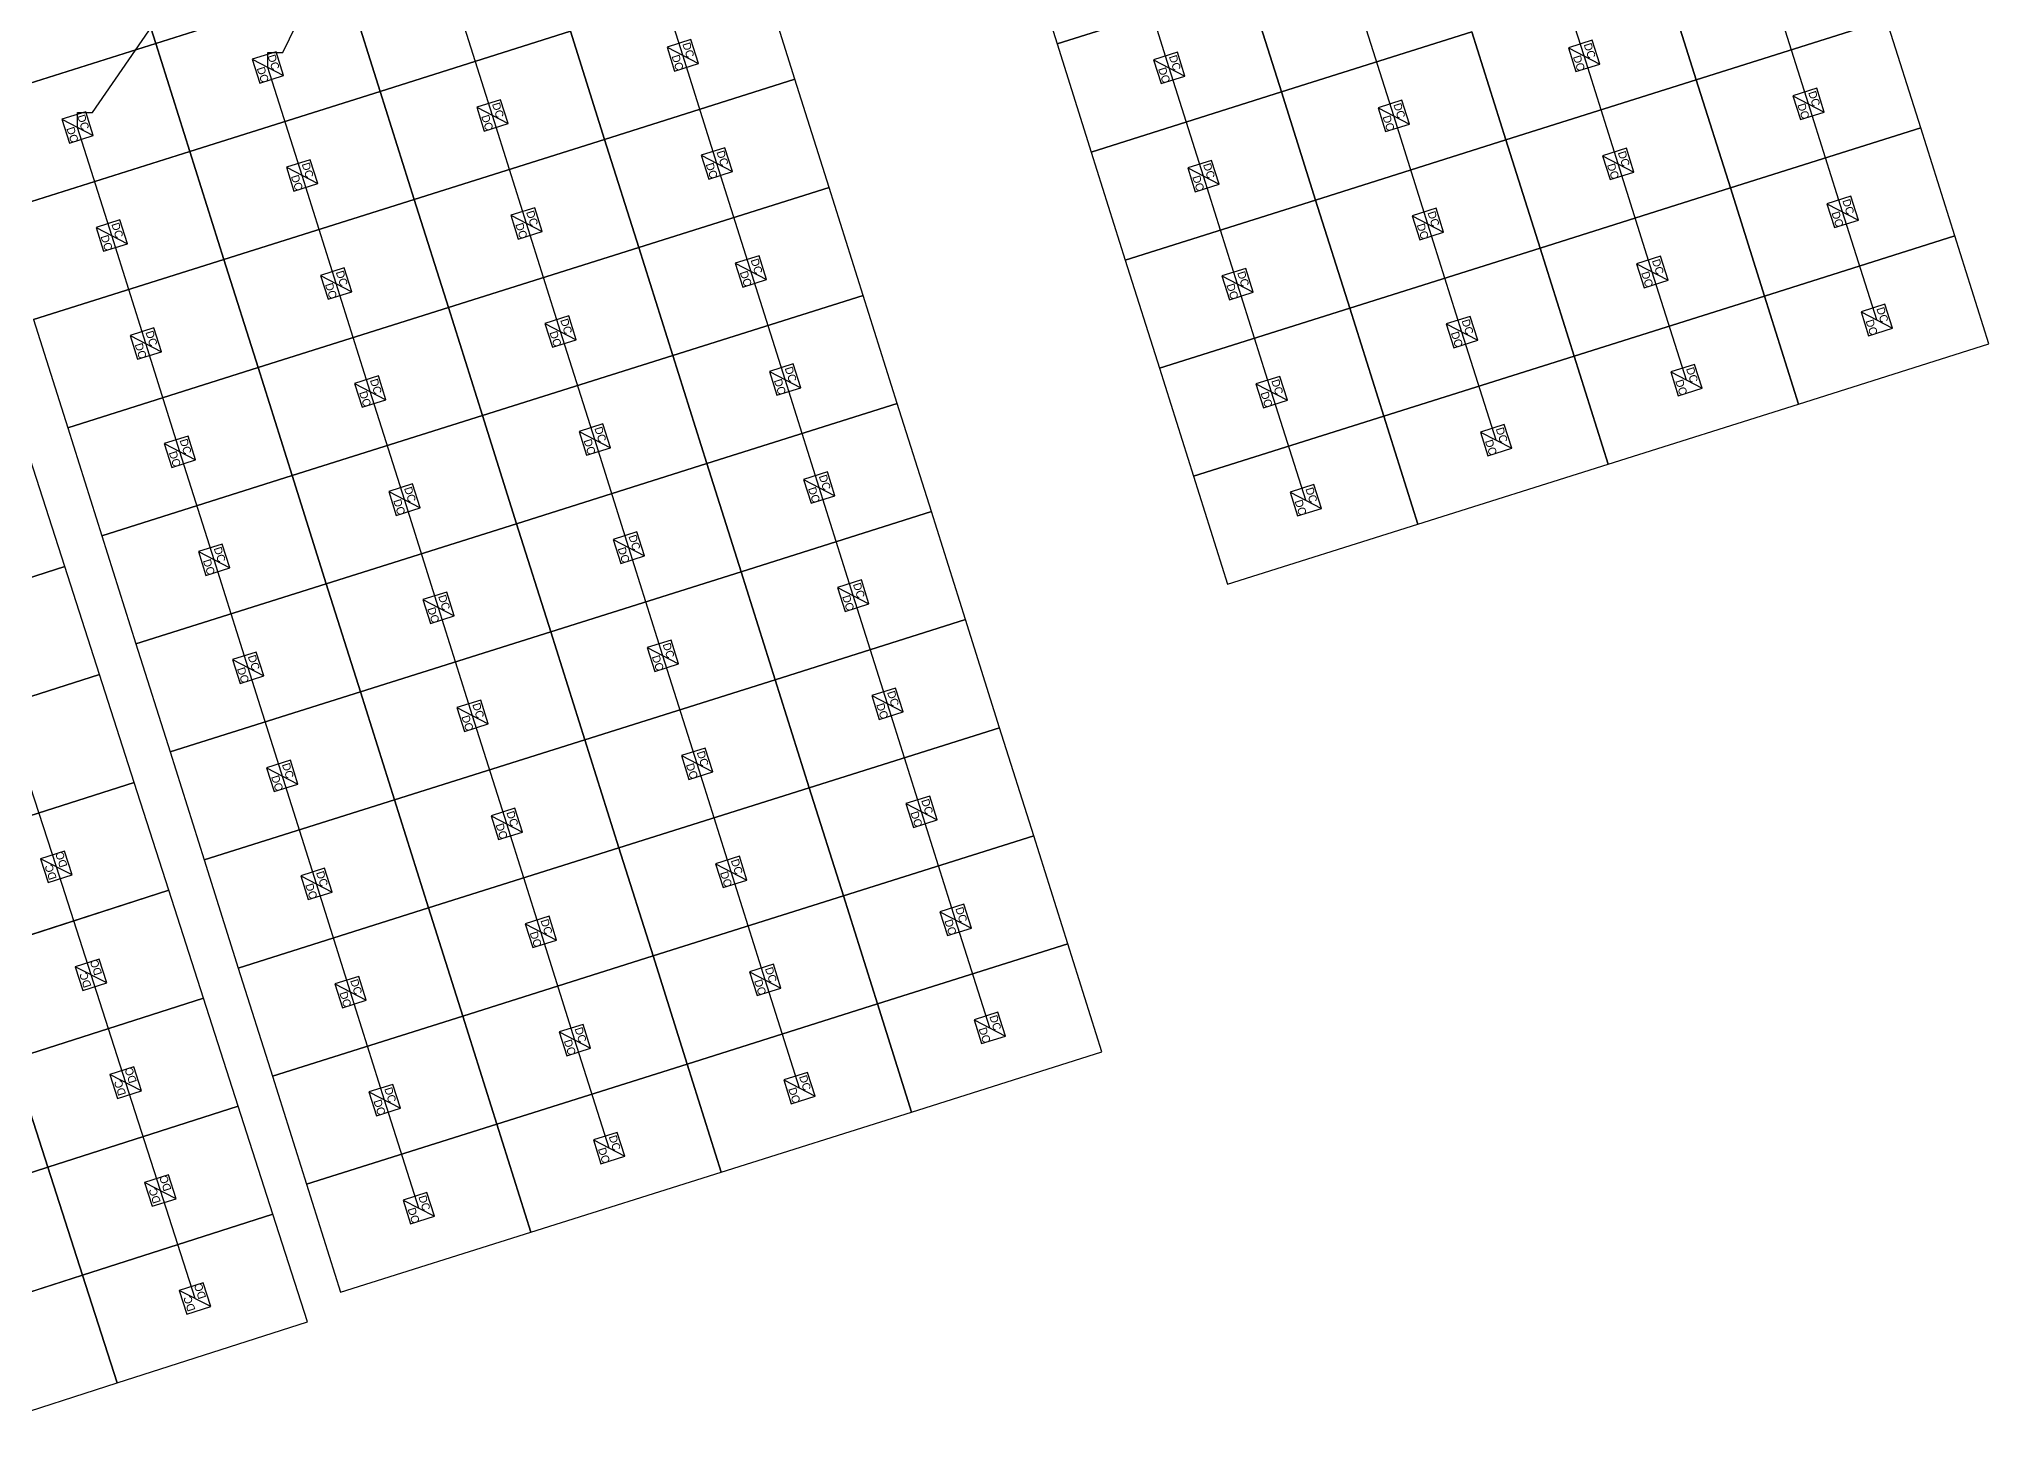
# Model space of a CAD drawing. Header units: feet. Extents: x -377 to 137, y -256 to 143.
# Drawn here: x -267.1 to -203.1, y -220.7 to -174.7 of the extents above; entities that cross this region are included whole.
import ezdxf

# ---------------------------------------------------------------- set-up
doc = ezdxf.new("R2010")
doc.units = ezdxf.units.FT
for name, color, linetype in [('Connections', 7, 'CONTINUOUS'), ('Modules', 7, 'CONTINUOUS'), ('Strings', 7, 'CONTINUOUS')]:
    doc.layers.add(name, color=color, linetype=linetype)

msp = doc.modelspace()

# ---------------------------------------------------------------- linework, layer by layer
at = {"layer": 'Connections', "color": 91}
for p, q in [((-265.314, -177.065), (-247.68, -151.424)), ((-259.071, -175.094), (-247.68, -151.424)), ((-259.564, -175.586), (-259.564, -175.094)), ((-259.564, -175.094), (-259.071, -175.094)), ((-265.806, -177.557), (-265.806, -177.065)), ((-265.806, -177.065), (-265.314, -177.065))]:
    msp.add_line(p, q, dxfattribs=at)
at = {"layer": 'Modules', "color": 254}
for p, q in [((-264.363, -171.254), (-263.244, -174.799)), ((-263.244, -174.799), (-264.363, -171.254)), ((-234.8, -171.273), (-233.681, -174.818)), ((-242.278, -175.977), (-243.397, -172.432)), ((-213.834, -172.451), (-212.715, -175.996)), ((-212.715, -175.996), (-213.834, -172.451)), ((-263.244, -174.799), (-257.002, -172.829)), ((-257.002, -172.829), (-263.244, -174.799)), ((-257.002, -172.829), (-255.883, -176.373)), ((-255.883, -176.373), (-257.002, -172.829)), ((-233.681, -174.818), (-227.439, -172.847)), ((-227.439, -172.847), (-233.681, -174.818)), ((-227.439, -172.847), (-226.32, -176.392)), ((-226.32, -176.392), (-227.439, -172.847)), ((-255.883, -176.373), (-249.64, -174.403)), ((-249.64, -174.403), (-255.883, -176.373)), ((-249.64, -174.403), (-248.521, -177.948)), ((-248.521, -177.948), (-249.64, -174.403)), ((-226.32, -176.392), (-220.077, -174.421)), ((-220.077, -174.421), (-226.32, -176.392)), ((-220.077, -174.421), (-218.958, -177.966)), ((-218.958, -177.966), (-220.077, -174.421)), ((-212.715, -175.996), (-206.473, -174.025)), ((-206.473, -174.025), (-212.715, -175.996)), ((-205.354, -177.57), (-206.473, -174.025)), ((-269.487, -176.77), (-263.244, -174.799)), ((-263.244, -174.799), (-269.487, -176.77)), ((-263.244, -174.799), (-262.125, -178.344)), ((-262.125, -178.344), (-263.244, -174.799)), ((-259.296, -175.072), (-260.078, -175.319)), ((-259.049, -175.854), (-259.296, -175.072)), ((-245.692, -174.675), (-246.474, -174.922)), ((-246.474, -174.922), (-246.227, -175.705)), ((-246.474, -174.922), (-245.445, -175.458)), ((-245.445, -175.458), (-245.692, -174.675)), ((-233.681, -174.818), (-232.562, -178.362)), ((-229.733, -175.09), (-230.515, -175.337)), ((-229.486, -175.872), (-229.733, -175.09)), ((-216.129, -174.694), (-216.911, -174.941)), ((-216.911, -174.941), (-216.664, -175.723)), ((-216.911, -174.941), (-215.882, -175.476)), ((-215.882, -175.476), (-216.129, -174.694)), ((-260.078, -175.319), (-259.831, -176.101)), ((-260.078, -175.319), (-259.049, -175.854)), ((-259.831, -176.101), (-259.049, -175.854)), ((-246.227, -175.705), (-245.445, -175.458)), ((-230.515, -175.337), (-230.268, -176.119)), ((-230.515, -175.337), (-229.486, -175.872)), ((-230.268, -176.119), (-229.486, -175.872)), ((-216.664, -175.723), (-215.882, -175.476)), ((-262.125, -178.344), (-255.883, -176.373)), ((-255.883, -176.373), (-262.125, -178.344)), ((-255.883, -176.373), (-254.764, -179.918)), ((-254.764, -179.918), (-255.883, -176.373)), ((-248.521, -177.948), (-242.278, -175.977)), ((-242.278, -175.977), (-248.521, -177.948)), ((-241.159, -179.522), (-242.278, -175.977)), ((-232.562, -178.362), (-226.32, -176.392)), ((-226.32, -176.392), (-232.562, -178.362)), ((-226.32, -176.392), (-225.201, -179.937)), ((-225.201, -179.937), (-226.32, -176.392)), ((-218.958, -177.966), (-212.715, -175.996)), ((-212.715, -175.996), (-218.958, -177.966)), ((-212.715, -175.996), (-211.596, -179.54)), ((-211.596, -179.54), (-212.715, -175.996)), ((-208.767, -176.268), (-209.549, -176.515)), ((-209.549, -176.515), (-209.302, -177.297)), ((-209.549, -176.515), (-208.52, -177.05)), ((-208.52, -177.05), (-208.767, -176.268)), ((-265.539, -177.042), (-266.321, -177.289)), ((-265.292, -177.824), (-265.539, -177.042)), ((-251.934, -176.646), (-252.716, -176.893)), ((-252.716, -176.893), (-252.47, -177.675)), ((-252.716, -176.893), (-251.687, -177.428)), ((-251.687, -177.428), (-251.934, -176.646)), ((-222.371, -176.664), (-223.153, -176.911)), ((-223.153, -176.911), (-222.906, -177.694)), ((-223.153, -176.911), (-222.124, -177.447)), ((-222.124, -177.447), (-222.371, -176.664)), ((-209.302, -177.297), (-208.52, -177.05)), ((-266.321, -177.289), (-266.074, -178.071)), ((-266.321, -177.289), (-265.292, -177.824)), ((-252.47, -177.675), (-251.687, -177.428)), ((-222.906, -177.694), (-222.124, -177.447)), ((-211.596, -179.54), (-205.354, -177.57)), ((-205.354, -177.57), (-211.596, -179.54)), ((-204.235, -181.115), (-205.354, -177.57)), ((-268.368, -180.315), (-262.125, -178.344)), ((-262.125, -178.344), (-268.368, -180.315)), ((-266.074, -178.071), (-265.292, -177.824)), ((-262.125, -178.344), (-261.006, -181.889)), ((-261.006, -181.889), (-262.125, -178.344)), ((-254.764, -179.918), (-248.521, -177.948)), ((-248.521, -177.948), (-254.764, -179.918)), ((-248.521, -177.948), (-247.402, -181.492)), ((-247.402, -181.492), (-248.521, -177.948)), ((-244.573, -178.22), (-245.355, -178.467)), ((-244.326, -179.002), (-244.573, -178.22)), ((-232.562, -178.362), (-231.443, -181.907)), ((-225.201, -179.937), (-218.958, -177.966)), ((-218.958, -177.966), (-225.201, -179.937)), ((-218.958, -177.966), (-217.839, -181.511)), ((-217.839, -181.511), (-218.958, -177.966)), ((-215.01, -178.239), (-215.792, -178.486)), ((-214.763, -179.021), (-215.01, -178.239)), ((-258.177, -178.617), (-258.959, -178.863)), ((-258.959, -178.863), (-258.712, -179.646)), ((-258.959, -178.863), (-257.93, -179.399)), ((-257.93, -179.399), (-258.177, -178.617)), ((-245.355, -178.467), (-245.108, -179.249)), ((-245.355, -178.467), (-244.326, -179.002)), ((-245.108, -179.249), (-244.326, -179.002)), ((-228.614, -178.635), (-229.396, -178.882)), ((-229.396, -178.882), (-229.149, -179.664)), ((-229.396, -178.882), (-228.367, -179.417)), ((-228.367, -179.417), (-228.614, -178.635)), ((-215.792, -178.486), (-215.545, -179.268)), ((-215.792, -178.486), (-214.763, -179.021)), ((-215.545, -179.268), (-214.763, -179.021)), ((-258.712, -179.646), (-257.93, -179.399)), ((-247.402, -181.492), (-241.159, -179.522)), ((-241.159, -179.522), (-247.402, -181.492)), ((-240.041, -183.067), (-241.159, -179.522)), ((-229.149, -179.664), (-228.367, -179.417)), ((-217.839, -181.511), (-211.596, -179.54)), ((-211.596, -179.54), (-217.839, -181.511)), ((-211.596, -179.54), (-210.477, -183.085)), ((-210.477, -183.085), (-211.596, -179.54)), ((-261.006, -181.889), (-254.764, -179.918)), ((-254.764, -179.918), (-261.006, -181.889)), ((-254.764, -179.918), (-253.645, -183.463)), ((-253.645, -183.463), (-254.764, -179.918)), ((-250.815, -180.191), (-251.598, -180.438)), ((-250.568, -180.973), (-250.815, -180.191)), ((-231.443, -181.907), (-225.201, -179.937)), ((-225.201, -179.937), (-231.443, -181.907)), ((-225.201, -179.937), (-224.082, -183.481)), ((-224.082, -183.481), (-225.201, -179.937)), ((-221.252, -180.209), (-222.034, -180.456)), ((-221.005, -180.991), (-221.252, -180.209)), ((-207.648, -179.813), (-208.43, -180.06)), ((-208.43, -180.06), (-208.183, -180.842)), ((-208.43, -180.06), (-207.401, -180.595)), ((-207.401, -180.595), (-207.648, -179.813)), ((-264.42, -180.587), (-265.202, -180.834)), ((-265.202, -180.834), (-264.955, -181.616)), ((-265.202, -180.834), (-264.173, -181.369)), ((-264.173, -181.369), (-264.42, -180.587)), ((-251.598, -180.438), (-251.351, -181.22)), ((-251.598, -180.438), (-250.568, -180.973)), ((-251.351, -181.22), (-250.568, -180.973)), ((-222.034, -180.456), (-221.788, -181.238)), ((-222.034, -180.456), (-221.005, -180.991)), ((-221.788, -181.238), (-221.005, -180.991)), ((-208.183, -180.842), (-207.401, -180.595)), ((-264.955, -181.616), (-264.173, -181.369)), ((-253.645, -183.463), (-247.402, -181.492)), ((-247.402, -181.492), (-253.645, -183.463)), ((-247.402, -181.492), (-246.283, -185.037)), ((-246.283, -185.037), (-247.402, -181.492)), ((-224.082, -183.481), (-217.839, -181.511)), ((-217.839, -181.511), (-224.082, -183.481)), ((-217.839, -181.511), (-216.72, -185.056)), ((-216.72, -185.056), (-217.839, -181.511)), ((-210.477, -183.085), (-204.235, -181.115)), ((-204.235, -181.115), (-210.477, -183.085)), ((-203.116, -184.659), (-204.235, -181.115)), ((-267.249, -183.859), (-261.006, -181.889)), ((-261.006, -181.889), (-267.249, -183.859)), ((-261.006, -181.889), (-259.888, -185.434)), ((-259.888, -185.434), (-261.006, -181.889)), ((-257.058, -182.161), (-257.84, -182.408)), ((-256.811, -182.943), (-257.058, -182.161)), ((-243.454, -181.765), (-244.236, -182.012)), ((-244.236, -182.012), (-243.989, -182.794)), ((-244.236, -182.012), (-243.207, -182.547)), ((-243.207, -182.547), (-243.454, -181.765)), ((-231.443, -181.907), (-230.324, -185.452)), ((-227.495, -182.18), (-228.277, -182.427)), ((-227.248, -182.962), (-227.495, -182.18)), ((-213.891, -181.783), (-214.673, -182.03)), ((-214.673, -182.03), (-214.426, -182.813)), ((-214.673, -182.03), (-213.644, -182.566)), ((-213.644, -182.566), (-213.891, -181.783)), ((-257.84, -182.408), (-257.593, -183.19)), ((-257.84, -182.408), (-256.811, -182.943)), ((-243.989, -182.794), (-243.207, -182.547)), ((-228.277, -182.427), (-228.03, -183.209)), ((-228.277, -182.427), (-227.248, -182.962)), ((-214.426, -182.813), (-213.644, -182.566)), ((-259.888, -185.434), (-253.645, -183.463)), ((-253.645, -183.463), (-259.888, -185.434)), ((-257.593, -183.19), (-256.811, -182.943)), ((-253.645, -183.463), (-252.526, -187.008)), ((-252.526, -187.008), (-253.645, -183.463)), ((-246.283, -185.037), (-240.041, -183.067)), ((-240.041, -183.067), (-246.283, -185.037)), ((-238.922, -186.611), (-240.041, -183.067)), ((-230.324, -185.452), (-224.082, -183.481)), ((-224.082, -183.481), (-230.324, -185.452)), ((-228.03, -183.209), (-227.248, -182.962)), ((-224.082, -183.481), (-222.963, -187.026)), ((-222.963, -187.026), (-224.082, -183.481)), ((-216.72, -185.056), (-210.477, -183.085)), ((-210.477, -183.085), (-216.72, -185.056)), ((-210.477, -183.085), (-209.359, -186.63)), ((-209.359, -186.63), (-210.477, -183.085)), ((-206.529, -183.358), (-207.311, -183.605)), ((-206.282, -184.14), (-206.529, -183.358)), ((-267.249, -183.859), (-266.13, -187.404)), ((-263.301, -184.132), (-264.083, -184.379)), ((-263.054, -184.914), (-263.301, -184.132)), ((-249.696, -183.736), (-250.479, -183.982)), ((-250.479, -183.982), (-250.232, -184.765)), ((-250.479, -183.982), (-249.45, -184.518)), ((-249.45, -184.518), (-249.696, -183.736)), ((-220.133, -183.754), (-220.915, -184.001)), ((-220.915, -184.001), (-220.669, -184.783)), ((-220.915, -184.001), (-219.886, -184.536)), ((-219.886, -184.536), (-220.133, -183.754)), ((-207.311, -183.605), (-207.064, -184.387)), ((-207.311, -183.605), (-206.282, -184.14)), ((-207.064, -184.387), (-206.282, -184.14)), ((-264.083, -184.379), (-263.836, -185.161)), ((-264.083, -184.379), (-263.054, -184.914)), ((-250.232, -184.765), (-249.45, -184.518)), ((-220.669, -184.783), (-219.886, -184.536)), ((-209.359, -186.63), (-203.116, -184.659)), ((-266.13, -187.404), (-259.888, -185.434)), ((-259.888, -185.434), (-266.13, -187.404)), ((-263.836, -185.161), (-263.054, -184.914)), ((-259.888, -185.434), (-258.769, -188.978)), ((-258.769, -188.978), (-259.888, -185.434)), ((-252.526, -187.008), (-246.283, -185.037)), ((-246.283, -185.037), (-252.526, -187.008)), ((-246.283, -185.037), (-245.164, -188.582)), ((-245.164, -188.582), (-246.283, -185.037)), ((-242.335, -185.31), (-243.117, -185.557)), ((-242.088, -186.092), (-242.335, -185.31)), ((-230.324, -185.452), (-229.206, -188.997)), ((-222.963, -187.026), (-216.72, -185.056)), ((-216.72, -185.056), (-222.963, -187.026)), ((-216.72, -185.056), (-215.601, -188.6)), ((-215.601, -188.6), (-216.72, -185.056)), ((-212.772, -185.328), (-213.554, -185.575)), ((-212.525, -186.11), (-212.772, -185.328)), ((-255.939, -185.706), (-256.721, -185.953)), ((-256.721, -185.953), (-256.474, -186.735)), ((-256.721, -185.953), (-255.692, -186.488)), ((-255.692, -186.488), (-255.939, -185.706)), ((-243.117, -185.557), (-242.87, -186.339)), ((-243.117, -185.557), (-242.088, -186.092)), ((-242.87, -186.339), (-242.088, -186.092)), ((-226.376, -185.725), (-227.158, -185.971)), ((-227.158, -185.971), (-226.911, -186.754)), ((-227.158, -185.971), (-226.129, -186.507)), ((-226.129, -186.507), (-226.376, -185.725)), ((-213.554, -185.575), (-213.307, -186.357)), ((-213.554, -185.575), (-212.525, -186.11)), ((-213.307, -186.357), (-212.525, -186.11)), ((-256.474, -186.735), (-255.692, -186.488)), ((-245.164, -188.582), (-238.922, -186.611)), ((-238.922, -186.611), (-245.164, -188.582)), ((-237.803, -190.156), (-238.922, -186.611)), ((-226.911, -186.754), (-226.129, -186.507)), ((-215.601, -188.6), (-209.359, -186.63)), ((-258.769, -188.978), (-252.526, -187.008)), ((-252.526, -187.008), (-258.769, -188.978)), ((-252.526, -187.008), (-251.407, -190.553)), ((-251.407, -190.553), (-252.526, -187.008)), ((-248.577, -187.28), (-249.36, -187.527)), ((-248.331, -188.063), (-248.577, -187.28)), ((-229.206, -188.997), (-222.963, -187.026)), ((-222.963, -187.026), (-229.206, -188.997)), ((-222.963, -187.026), (-221.844, -190.571)), ((-221.844, -190.571), (-222.963, -187.026)), ((-219.014, -187.299), (-219.797, -187.546)), ((-218.767, -188.081), (-219.014, -187.299)), ((-266.13, -187.404), (-265.011, -190.949)), ((-262.182, -187.677), (-262.964, -187.924)), ((-262.964, -187.924), (-262.717, -188.706)), ((-262.964, -187.924), (-261.935, -188.459)), ((-261.935, -188.459), (-262.182, -187.677)), ((-249.36, -187.527), (-249.113, -188.309)), ((-249.36, -187.527), (-248.331, -188.063)), ((-219.797, -187.546), (-219.55, -188.328)), ((-219.797, -187.546), (-218.767, -188.081)), ((-266.23, -191.962), (-267.367, -188.423)), ((-262.717, -188.706), (-261.935, -188.459)), ((-251.407, -190.553), (-245.164, -188.582)), ((-245.164, -188.582), (-251.407, -190.553)), ((-249.113, -188.309), (-248.331, -188.063)), ((-245.164, -188.582), (-244.045, -192.127)), ((-244.045, -192.127), (-245.164, -188.582)), ((-221.844, -190.571), (-215.601, -188.6)), ((-219.55, -188.328), (-218.767, -188.081)), ((-265.011, -190.949), (-258.769, -188.978)), ((-258.769, -188.978), (-265.011, -190.949)), ((-258.769, -188.978), (-257.65, -192.523)), ((-257.65, -192.523), (-258.769, -188.978)), ((-254.82, -189.251), (-255.602, -189.498)), ((-254.573, -190.033), (-254.82, -189.251)), ((-241.216, -188.855), (-241.998, -189.101)), ((-241.998, -189.101), (-241.751, -189.884)), ((-241.998, -189.101), (-240.969, -189.637)), ((-240.969, -189.637), (-241.216, -188.855)), ((-229.206, -188.997), (-228.087, -192.542)), ((-225.257, -189.269), (-226.039, -189.516)), ((-225.01, -190.052), (-225.257, -189.269)), ((-255.602, -189.498), (-255.355, -190.28)), ((-255.602, -189.498), (-254.573, -190.033)), ((-241.751, -189.884), (-240.969, -189.637)), ((-226.039, -189.516), (-225.792, -190.298)), ((-226.039, -189.516), (-225.01, -190.052)), ((-257.65, -192.523), (-251.407, -190.553)), ((-251.407, -190.553), (-257.65, -192.523)), ((-255.355, -190.28), (-254.573, -190.033)), ((-251.407, -190.553), (-250.288, -194.097)), ((-250.288, -194.097), (-251.407, -190.553)), ((-244.045, -192.127), (-237.803, -190.156)), ((-237.803, -190.156), (-244.045, -192.127)), ((-236.684, -193.701), (-237.803, -190.156)), ((-228.087, -192.542), (-221.844, -190.571)), ((-225.792, -190.298), (-225.01, -190.052)), ((-265.011, -190.949), (-263.892, -194.494)), ((-261.063, -191.221), (-261.845, -191.468)), ((-260.816, -192.004), (-261.063, -191.221)), ((-247.459, -190.825), (-248.241, -191.072)), ((-248.241, -191.072), (-247.994, -191.854)), ((-248.241, -191.072), (-247.212, -191.607)), ((-247.212, -191.607), (-247.459, -190.825)), ((-261.845, -191.468), (-261.598, -192.251)), ((-261.845, -191.468), (-260.816, -192.004)), ((-247.994, -191.854), (-247.212, -191.607)), ((-266.23, -191.962), (-272.462, -193.964)), ((-272.462, -193.964), (-266.23, -191.962)), ((-265.093, -195.501), (-266.23, -191.962)), ((-261.598, -192.251), (-260.816, -192.004)), ((-250.288, -194.097), (-244.045, -192.127)), ((-244.045, -192.127), (-250.288, -194.097)), ((-244.045, -192.127), (-242.926, -195.672)), ((-242.926, -195.672), (-244.045, -192.127)), ((-240.097, -192.399), (-240.879, -192.646)), ((-239.85, -193.182), (-240.097, -192.399)), ((-263.892, -194.494), (-257.65, -192.523)), ((-257.65, -192.523), (-263.892, -194.494)), ((-257.65, -192.523), (-256.531, -196.068)), ((-256.531, -196.068), (-257.65, -192.523)), ((-253.701, -192.796), (-254.483, -193.043)), ((-254.483, -193.043), (-254.236, -193.825)), ((-254.483, -193.043), (-253.454, -193.578)), ((-253.454, -193.578), (-253.701, -192.796)), ((-240.879, -192.646), (-240.632, -193.428)), ((-240.879, -192.646), (-239.85, -193.182)), ((-254.236, -193.825), (-253.454, -193.578)), ((-242.926, -195.672), (-236.684, -193.701)), ((-236.684, -193.701), (-242.926, -195.672)), ((-240.632, -193.428), (-239.85, -193.182)), ((-235.565, -197.246), (-236.684, -193.701)), ((-256.531, -196.068), (-250.288, -194.097)), ((-250.288, -194.097), (-256.531, -196.068)), ((-250.288, -194.097), (-249.169, -197.642)), ((-249.169, -197.642), (-250.288, -194.097)), ((-246.34, -194.37), (-247.122, -194.617)), ((-246.093, -195.152), (-246.34, -194.37)), ((-263.892, -194.494), (-262.773, -198.038)), ((-259.944, -194.766), (-260.726, -195.013)), ((-260.726, -195.013), (-260.479, -195.795)), ((-260.726, -195.013), (-259.697, -195.548)), ((-259.697, -195.548), (-259.944, -194.766)), ((-247.122, -194.617), (-246.875, -195.399)), ((-247.122, -194.617), (-246.093, -195.152)), ((-265.093, -195.501), (-271.325, -197.503)), ((-271.325, -197.503), (-265.093, -195.501)), ((-263.956, -199.04), (-265.093, -195.501)), ((-260.479, -195.795), (-259.697, -195.548)), ((-249.169, -197.642), (-242.926, -195.672)), ((-242.926, -195.672), (-249.169, -197.642)), ((-246.875, -195.399), (-246.093, -195.152)), ((-242.926, -195.672), (-241.807, -199.216)), ((-241.807, -199.216), (-242.926, -195.672)), ((-262.773, -198.038), (-256.531, -196.068)), ((-256.531, -196.068), (-262.773, -198.038)), ((-256.531, -196.068), (-255.412, -199.613)), ((-255.412, -199.613), (-256.531, -196.068)), ((-252.582, -196.34), (-253.364, -196.587)), ((-252.335, -197.123), (-252.582, -196.34)), ((-238.978, -195.944), (-239.76, -196.191)), ((-239.76, -196.191), (-239.513, -196.973)), ((-239.76, -196.191), (-238.731, -196.726)), ((-238.731, -196.726), (-238.978, -195.944)), ((-253.364, -196.587), (-253.118, -197.37)), ((-253.364, -196.587), (-252.335, -197.123)), ((-239.513, -196.973), (-238.731, -196.726)), ((-253.118, -197.37), (-252.335, -197.123)), ((-241.807, -199.216), (-235.565, -197.246)), ((-235.565, -197.246), (-241.807, -199.216)), ((-234.446, -200.791), (-235.565, -197.246)), ((-262.773, -198.038), (-261.654, -201.583)), ((-255.412, -199.613), (-249.169, -197.642)), ((-249.169, -197.642), (-255.412, -199.613)), ((-249.169, -197.642), (-248.05, -201.187)), ((-248.05, -201.187), (-249.169, -197.642)), ((-245.221, -197.915), (-246.003, -198.162)), ((-246.003, -198.162), (-245.756, -198.944)), ((-246.003, -198.162), (-244.974, -198.697)), ((-244.974, -198.697), (-245.221, -197.915)), ((-258.825, -198.311), (-259.607, -198.558)), ((-259.607, -198.558), (-259.36, -199.34)), ((-259.607, -198.558), (-258.578, -199.093)), ((-258.578, -199.093), (-258.825, -198.311)), ((-245.756, -198.944), (-244.974, -198.697)), ((-263.956, -199.04), (-270.188, -201.042)), ((-270.188, -201.042), (-263.956, -199.04)), ((-262.819, -202.579), (-263.956, -199.04)), ((-259.36, -199.34), (-258.578, -199.093)), ((-248.05, -201.187), (-241.807, -199.216)), ((-241.807, -199.216), (-248.05, -201.187)), ((-241.807, -199.216), (-240.689, -202.761)), ((-240.689, -202.761), (-241.807, -199.216)), ((-237.859, -199.489), (-238.641, -199.736)), ((-237.612, -200.271), (-237.859, -199.489)), ((-261.654, -201.583), (-255.412, -199.613)), ((-255.412, -199.613), (-261.654, -201.583)), ((-255.412, -199.613), (-254.293, -203.157)), ((-254.293, -203.157), (-255.412, -199.613)), ((-251.463, -199.885), (-252.246, -200.132)), ((-252.246, -200.132), (-251.999, -200.914)), ((-252.246, -200.132), (-251.216, -200.667)), ((-251.216, -200.667), (-251.463, -199.885)), ((-238.641, -199.736), (-238.394, -200.518)), ((-238.641, -199.736), (-237.612, -200.271)), ((-251.999, -200.914), (-251.216, -200.667)), ((-240.689, -202.761), (-234.446, -200.791)), ((-234.446, -200.791), (-240.689, -202.761)), ((-238.394, -200.518), (-237.612, -200.271)), ((-233.327, -204.335), (-234.446, -200.791)), ((-266.238, -201.295), (-267.019, -201.546)), ((-265.988, -202.076), (-266.238, -201.295)), ((-254.293, -203.157), (-248.05, -201.187)), ((-248.05, -201.187), (-254.293, -203.157)), ((-248.05, -201.187), (-246.931, -204.732)), ((-246.931, -204.732), (-248.05, -201.187)), ((-244.102, -201.459), (-244.884, -201.706)), ((-243.855, -202.242), (-244.102, -201.459)), ((-267.019, -201.546), (-266.768, -202.326)), ((-265.988, -202.076), (-267.019, -201.546)), ((-266.768, -202.326), (-265.988, -202.076)), ((-261.654, -201.583), (-260.536, -205.128)), ((-257.706, -201.856), (-258.488, -202.103)), ((-257.459, -202.638), (-257.706, -201.856)), ((-244.884, -201.706), (-244.637, -202.489)), ((-244.884, -201.706), (-243.855, -202.242)), ((-262.819, -202.579), (-269.051, -204.581)), ((-269.051, -204.581), (-262.819, -202.579)), ((-261.682, -206.118), (-262.819, -202.579)), ((-258.488, -202.103), (-258.241, -202.885)), ((-258.488, -202.103), (-257.459, -202.638)), ((-258.241, -202.885), (-257.459, -202.638)), ((-244.637, -202.489), (-243.855, -202.242)), ((-260.536, -205.128), (-254.293, -203.157)), ((-254.293, -203.157), (-260.536, -205.128)), ((-254.293, -203.157), (-253.174, -206.702)), ((-253.174, -206.702), (-254.293, -203.157)), ((-246.931, -204.732), (-240.689, -202.761)), ((-240.689, -202.761), (-246.931, -204.732)), ((-240.689, -202.761), (-239.57, -206.306)), ((-239.57, -206.306), (-240.689, -202.761)), ((-236.74, -203.034), (-237.522, -203.281)), ((-237.522, -203.281), (-237.275, -204.063)), ((-237.522, -203.281), (-236.493, -203.816)), ((-236.493, -203.816), (-236.74, -203.034)), ((-250.344, -203.43), (-251.127, -203.677)), ((-251.127, -203.677), (-250.88, -204.459)), ((-251.127, -203.677), (-250.097, -204.212)), ((-250.097, -204.212), (-250.344, -203.43)), ((-237.275, -204.063), (-236.493, -203.816)), ((-250.88, -204.459), (-250.097, -204.212)), ((-239.57, -206.306), (-233.327, -204.335)), ((-233.327, -204.335), (-239.57, -206.306)), ((-232.208, -207.88), (-233.327, -204.335)), ((-265.101, -204.834), (-265.882, -205.085)), ((-265.882, -205.085), (-265.631, -205.865)), ((-264.85, -205.615), (-265.882, -205.085)), ((-264.85, -205.615), (-265.101, -204.834)), ((-260.536, -205.128), (-259.417, -208.673)), ((-253.174, -206.702), (-246.931, -204.732)), ((-246.931, -204.732), (-253.174, -206.702)), ((-246.931, -204.732), (-245.812, -208.276)), ((-245.812, -208.276), (-246.931, -204.732)), ((-242.983, -205.004), (-243.765, -205.251)), ((-243.765, -205.251), (-243.518, -206.033)), ((-243.765, -205.251), (-242.736, -205.786)), ((-242.736, -205.786), (-242.983, -205.004)), ((-265.631, -205.865), (-264.85, -205.615)), ((-256.587, -205.401), (-257.369, -205.647)), ((-257.369, -205.647), (-257.122, -206.43)), ((-257.369, -205.647), (-256.34, -206.183)), ((-256.34, -206.183), (-256.587, -205.401)), ((-243.518, -206.033), (-242.736, -205.786)), ((-261.682, -206.118), (-267.914, -208.12)), ((-267.914, -208.12), (-261.682, -206.118)), ((-260.544, -209.657), (-261.682, -206.118)), ((-257.122, -206.43), (-256.34, -206.183)), ((-245.812, -208.276), (-239.57, -206.306)), ((-239.57, -206.306), (-245.812, -208.276)), ((-239.57, -206.306), (-238.451, -209.851)), ((-238.451, -209.851), (-239.57, -206.306)), ((-235.621, -206.578), (-236.403, -206.825)), ((-235.374, -207.361), (-235.621, -206.578)), ((-259.417, -208.673), (-253.174, -206.702)), ((-253.174, -206.702), (-259.417, -208.673)), ((-253.174, -206.702), (-252.055, -210.247)), ((-252.055, -210.247), (-253.174, -206.702)), ((-249.225, -206.975), (-250.008, -207.222)), ((-248.979, -207.757), (-249.225, -206.975)), ((-236.403, -206.825), (-236.156, -207.608)), ((-236.403, -206.825), (-235.374, -207.361)), ((-250.008, -207.222), (-249.761, -208.004)), ((-250.008, -207.222), (-248.979, -207.757)), ((-249.761, -208.004), (-248.979, -207.757)), ((-236.156, -207.608), (-235.374, -207.361)), ((-266.777, -211.659), (-267.914, -208.12)), ((-267.914, -208.12), (-266.777, -211.659)), ((-263.964, -208.373), (-264.745, -208.624)), ((-263.713, -209.154), (-263.964, -208.373)), ((-252.055, -210.247), (-245.812, -208.276)), ((-245.812, -208.276), (-252.055, -210.247)), ((-245.812, -208.276), (-244.693, -211.821)), ((-244.693, -211.821), (-245.812, -208.276)), ((-238.451, -209.851), (-232.208, -207.88)), ((-264.745, -208.624), (-264.494, -209.404)), ((-263.713, -209.154), (-264.745, -208.624)), ((-259.417, -208.673), (-258.298, -212.218)), ((-255.468, -208.945), (-256.25, -209.192)), ((-255.221, -209.728), (-255.468, -208.945)), ((-241.864, -208.549), (-242.646, -208.796)), ((-242.646, -208.796), (-242.399, -209.578)), ((-242.646, -208.796), (-241.617, -209.331)), ((-241.617, -209.331), (-241.864, -208.549)), ((-260.544, -209.657), (-266.777, -211.659)), ((-266.777, -211.659), (-260.544, -209.657)), ((-264.494, -209.404), (-263.713, -209.154)), ((-259.407, -213.196), (-260.544, -209.657)), ((-256.25, -209.192), (-256.003, -209.974)), ((-256.25, -209.192), (-255.221, -209.728)), ((-256.003, -209.974), (-255.221, -209.728)), ((-242.399, -209.578), (-241.617, -209.331)), ((-258.298, -212.218), (-252.055, -210.247)), ((-252.055, -210.247), (-258.298, -212.218)), ((-252.055, -210.247), (-250.936, -213.792)), ((-250.936, -213.792), (-252.055, -210.247)), ((-244.693, -211.821), (-238.451, -209.851)), ((-248.107, -210.52), (-248.889, -210.766)), ((-248.889, -210.766), (-248.642, -211.549)), ((-248.889, -210.766), (-247.86, -211.302)), ((-247.86, -211.302), (-248.107, -210.52)), ((-266.777, -211.659), (-273.009, -213.662)), ((-273.009, -213.662), (-266.777, -211.659)), ((-265.64, -215.198), (-266.777, -211.659)), ((-266.777, -211.659), (-265.64, -215.198)), ((-248.642, -211.549), (-247.86, -211.302)), ((-262.827, -211.912), (-263.608, -212.163)), ((-263.608, -212.163), (-263.357, -212.943)), ((-262.576, -212.693), (-263.608, -212.163)), ((-262.576, -212.693), (-262.827, -211.912)), ((-258.298, -212.218), (-257.179, -215.762)), ((-250.936, -213.792), (-244.693, -211.821)), ((-263.357, -212.943), (-262.576, -212.693)), ((-254.349, -212.49), (-255.131, -212.737)), ((-255.131, -212.737), (-254.884, -213.519)), ((-255.131, -212.737), (-254.102, -213.272)), ((-254.102, -213.272), (-254.349, -212.49)), ((-259.407, -213.196), (-265.64, -215.198)), ((-265.64, -215.198), (-259.407, -213.196)), ((-258.27, -216.735), (-259.407, -213.196)), ((-254.884, -213.519), (-254.102, -213.272)), ((-257.179, -215.762), (-250.936, -213.792)), ((-265.64, -215.198), (-271.872, -217.201)), ((-271.872, -217.201), (-265.64, -215.198)), ((-264.503, -218.737), (-265.64, -215.198)), ((-265.64, -215.198), (-264.503, -218.737)), ((-261.69, -215.451), (-262.471, -215.702)), ((-261.439, -216.232), (-261.69, -215.451)), ((-262.471, -215.702), (-262.22, -216.482)), ((-261.439, -216.232), (-262.471, -215.702)), ((-264.503, -218.737), (-258.27, -216.735)), ((-262.22, -216.482), (-261.439, -216.232)), ((-270.735, -220.74), (-264.503, -218.737))]:
    msp.add_line(p, q, dxfattribs=at)
at = {"layer": 'Strings', "color": 11}
for p, q in [((-245.959, -175.19), (-247.078, -171.645)), ((-216.396, -175.208), (-217.515, -171.664)), ((-230, -175.605), (-231.119, -172.06)), ((-209.035, -176.783), (-210.153, -173.238)), ((-252.202, -177.161), (-253.321, -173.616)), ((-222.639, -177.179), (-223.758, -173.634)), ((-244.84, -178.735), (-245.959, -175.19)), ((-215.277, -178.753), (-216.396, -175.208)), ((-258.445, -179.131), (-259.564, -175.586)), ((-228.882, -179.15), (-230, -175.605)), ((-207.916, -180.327), (-209.035, -176.783)), ((-264.687, -181.102), (-265.806, -177.557)), ((-251.083, -180.705), (-252.202, -177.161)), ((-221.52, -180.724), (-222.639, -177.179)), ((-242.602, -185.824), (-244.84, -178.735)), ((-214.158, -182.298), (-215.277, -178.753)), ((-257.326, -182.676), (-258.445, -179.131)), ((-227.763, -182.694), (-228.882, -179.15)), ((-206.797, -183.872), (-207.916, -180.327)), ((-249.964, -184.25), (-251.083, -180.705)), ((-220.401, -184.269), (-221.52, -180.724)), ((-263.568, -184.646), (-264.687, -181.102)), ((-256.207, -186.221), (-257.326, -182.676)), ((-226.644, -186.239), (-227.763, -182.694)), ((-213.039, -185.843), (-214.158, -182.298)), ((-262.449, -188.191), (-263.568, -184.646)), ((-248.845, -187.795), (-249.964, -184.25)), ((-219.282, -187.813), (-220.401, -184.269)), ((-241.483, -189.369), (-242.602, -185.824)), ((-255.088, -189.765), (-256.207, -186.221)), ((-225.525, -189.784), (-226.644, -186.239)), ((-247.726, -191.34), (-248.845, -187.795)), ((-261.33, -191.736), (-262.449, -188.191)), ((-253.969, -193.31), (-255.088, -189.765)), ((-240.365, -192.914), (-241.483, -189.369)), ((-260.212, -195.281), (-261.33, -191.736)), ((-246.607, -194.884), (-247.726, -191.34)), ((-239.246, -196.459), (-240.365, -192.914)), ((-252.85, -196.855), (-253.969, -193.31)), ((-245.488, -198.429), (-246.607, -194.884)), ((-257.974, -202.37), (-260.212, -195.281)), ((-251.731, -200.4), (-252.85, -196.855)), ((-238.127, -200.003), (-239.246, -196.459)), ((-266.503, -201.811), (-267.641, -198.272)), ((-244.369, -201.974), (-245.488, -198.429)), ((-237.008, -203.548), (-238.127, -200.003)), ((-250.612, -203.945), (-251.731, -200.4)), ((-265.366, -205.35), (-266.503, -201.811)), ((-243.25, -205.519), (-244.369, -201.974)), ((-256.855, -205.915), (-257.974, -202.37)), ((-249.493, -207.489), (-250.612, -203.945)), ((-235.889, -207.093), (-237.008, -203.548)), ((-264.229, -208.889), (-265.366, -205.35)), ((-255.736, -209.46), (-256.855, -205.915)), ((-242.131, -209.064), (-243.25, -205.519)), ((-248.374, -211.034), (-249.493, -207.489)), ((-263.092, -212.428), (-264.229, -208.889)), ((-254.617, -213.005), (-255.736, -209.46)), ((-261.955, -215.967), (-263.092, -212.428))]:
    msp.add_line(p, q, dxfattribs=at)

# ---------------------------------------------------------------- texts
at = {"layer": 'Modules'}
for rotation, p in [(-72.48127, (-259.578, -175.213)), (-72.48127, (-246.328, -175.22)), (-72.48127, (-245.974, -174.816)), (-72.48127, (-230.015, -175.231)), (-72.48127, (-216.765, -175.239)), (-72.48127, (-216.411, -174.835)), (-72.48127, (-259.932, -175.617)), (-72.48127, (-230.369, -175.635)), (-72.48127, (-209.049, -176.409)), (-72.48127, (-265.821, -177.183)), (-72.48127, (-252.571, -177.191)), (-72.48127, (-252.217, -176.787)), (-72.48127, (-223.008, -177.209)), (-72.48127, (-222.654, -176.805)), (-72.48127, (-209.403, -176.813)), (-72.48127, (-266.175, -177.587)), (-72.48127, (-244.855, -178.361)), (-72.48127, (-215.292, -178.379)), (-72.48127, (-258.459, -178.757)), (-72.48127, (-245.209, -178.765)), (-72.48127, (-228.896, -178.776)), (-72.48127, (-215.646, -178.784)), (-72.48127, (-258.813, -179.161)), (-72.48127, (-229.25, -179.18)), (-72.48127, (-251.098, -180.332)), (-72.48127, (-221.535, -180.35)), (-72.48127, (-208.284, -180.358)), (-72.48127, (-207.93, -179.954)), (-72.48127, (-264.702, -180.728)), (-72.48127, (-251.452, -180.736)), (-72.48127, (-221.889, -180.754)), (-72.48127, (-265.056, -181.132)), (-72.48127, (-257.34, -182.302)), (-72.48127, (-244.09, -182.31)), (-72.48127, (-243.736, -181.906)), (-72.48127, (-227.777, -182.321)), (-72.48127, (-214.173, -181.924)), (-72.48127, (-257.695, -182.706)), (-72.48127, (-228.131, -182.725)), (-72.48127, (-214.527, -182.328)), (-72.48127, (-206.811, -183.498)), (-72.48127, (-249.979, -183.876)), (-72.48127, (-220.416, -183.895)), (-72.48127, (-207.165, -183.903)), (-72.48127, (-263.937, -184.677)), (-72.48127, (-263.583, -184.273)), (-72.48127, (-250.333, -184.281)), (-72.48127, (-220.77, -184.299)), (-72.48127, (-242.617, -185.451)), (-72.48127, (-213.054, -185.469)), (-72.48127, (-256.222, -185.847)), (-72.48127, (-242.971, -185.855)), (-72.48127, (-226.658, -185.865)), (-72.48127, (-213.408, -185.873)), (-72.48127, (-256.576, -186.251)), (-72.48127, (-227.012, -186.27)), (-72.48127, (-248.86, -187.421)), (-72.48127, (-219.297, -187.44)), (-72.48127, (-262.464, -187.817)), (-72.48127, (-249.214, -187.825)), (-72.48127, (-219.651, -187.844)), (-72.48127, (-262.818, -188.222)), (-72.48127, (-241.498, -188.995)), (-72.48127, (-255.457, -189.796)), (-72.48127, (-255.103, -189.392)), (-72.48127, (-241.852, -189.4)), (-72.48127, (-225.894, -189.814)), (-72.48127, (-225.539, -189.41)), (-72.48127, (-247.741, -190.966)), (-72.48127, (-261.699, -191.766)), (-72.48127, (-261.345, -191.362)), (-72.48127, (-248.095, -191.37)), (-72.48127, (-240.379, -192.54)), (-72.48127, (-253.984, -192.936)), (-72.48127, (-240.733, -192.944)), (-72.48127, (-254.338, -193.341)), (-72.48127, (-260.226, -194.907)), (-72.48127, (-246.976, -194.915)), (-72.48127, (-246.622, -194.511)), (-72.48127, (-260.58, -195.311)), (-72.48127, (-239.26, -196.085)), (-72.48127, (-253.219, -196.885)), (-72.48127, (-252.865, -196.481)), (-72.48127, (-239.614, -196.489)), (-72.48127, (-245.503, -198.055)), (-72.48127, (-259.461, -198.856)), (-72.48127, (-259.107, -198.452)), (-72.48127, (-245.857, -198.46)), (-72.48127, (-251.746, -200.026)), (-72.48127, (-238.495, -200.034)), (-72.48127, (-238.141, -199.63)), (-72.48127, (-252.1, -200.43)), (107.81258, (-266.135, -201.778)), (107.81258, (-266.487, -202.184)), (-72.48127, (-257.988, -201.997)), (-72.48127, (-244.738, -202.004)), (-72.48127, (-244.384, -201.6)), (-72.48127, (-258.342, -202.401)), (-72.48127, (-237.022, -203.174)), (-72.48127, (-250.981, -203.975)), (-72.48127, (-250.627, -203.571)), (-72.48127, (-237.377, -203.579)), (107.81258, (-265.35, -205.723)), (107.81258, (-264.998, -205.317)), (-72.48127, (-243.265, -205.145)), (-72.48127, (-257.224, -205.946)), (-72.48127, (-256.869, -205.541)), (-72.48127, (-243.619, -205.549)), (-72.48127, (-249.508, -207.116)), (-72.48127, (-236.258, -207.123)), (-72.48127, (-235.904, -206.719)), (-72.48127, (-249.862, -207.52)), (107.81258, (-263.861, -208.856)), (107.81258, (-264.213, -209.262)), (-72.48127, (-255.751, -209.086)), (-72.48127, (-242.5, -209.094)), (-72.48127, (-242.146, -208.69)), (-72.48127, (-256.105, -209.49)), (-72.48127, (-248.743, -211.065)), (-72.48127, (-248.389, -210.66)), (107.81258, (-262.723, -212.395)), (107.81258, (-263.075, -212.801)), (-72.48127, (-254.632, -212.631)), (-72.48127, (-254.986, -213.035)), (107.81258, (-261.586, -215.934)), (107.81258, (-261.938, -216.34))]:
    msp.add_text('DC', height=0.2625, rotation=rotation, dxfattribs=at).set_placement(p)

doc.saveas('drawing.dxf')
